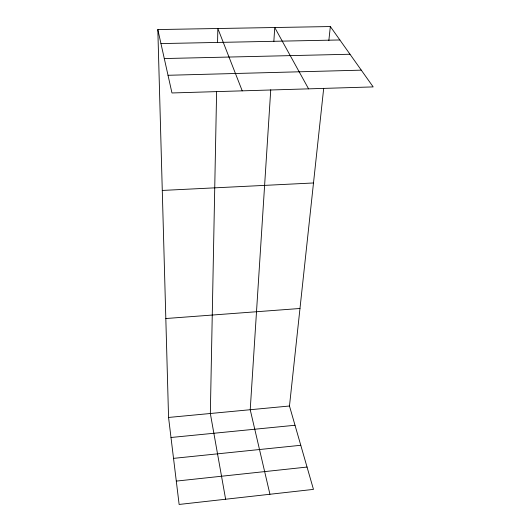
<?xml version="1.0" encoding="UTF-8"?>
<svg xmlns="http://www.w3.org/2000/svg" width="531" height="531" viewBox="0 0 531 531"><rect width="100%" height="100%" fill="white"/><g stroke="black" fill="none" stroke-linecap="round" stroke-linejoin="round"><path stroke-width="0.8" d="M216.615 91.418L210.336 413.496L225.629 499.233M217.564 42.586L217.843 28.508L242.229 90.847M270.744 89.792L250.22 409.726L269.94 494.268M273.843 41.451L274.739 27.519L308.577 88.85M157.826 29.557L171.964 92.965L373.174 86.905L330.348 26.55L157.826 29.557L168.559 417.452L179.133 504.45L313.469 489.383L289.475 406.009L323.698 88.279M328.842 40.542L330.348 26.55M176.299 481.099L307.044 467.054M173.537 458.366L300.772 445.283M170.995 437.491L295.01 425.258M168.559 417.452L289.475 406.009M165.825 318.527L299.975 308.484M162.28 190.437L313.496 182.969M168.022 75.283L361.279 70.152M164.291 58.549L349.995 54.242M160.953 43.582L339.867 39.964"/></g></svg>
